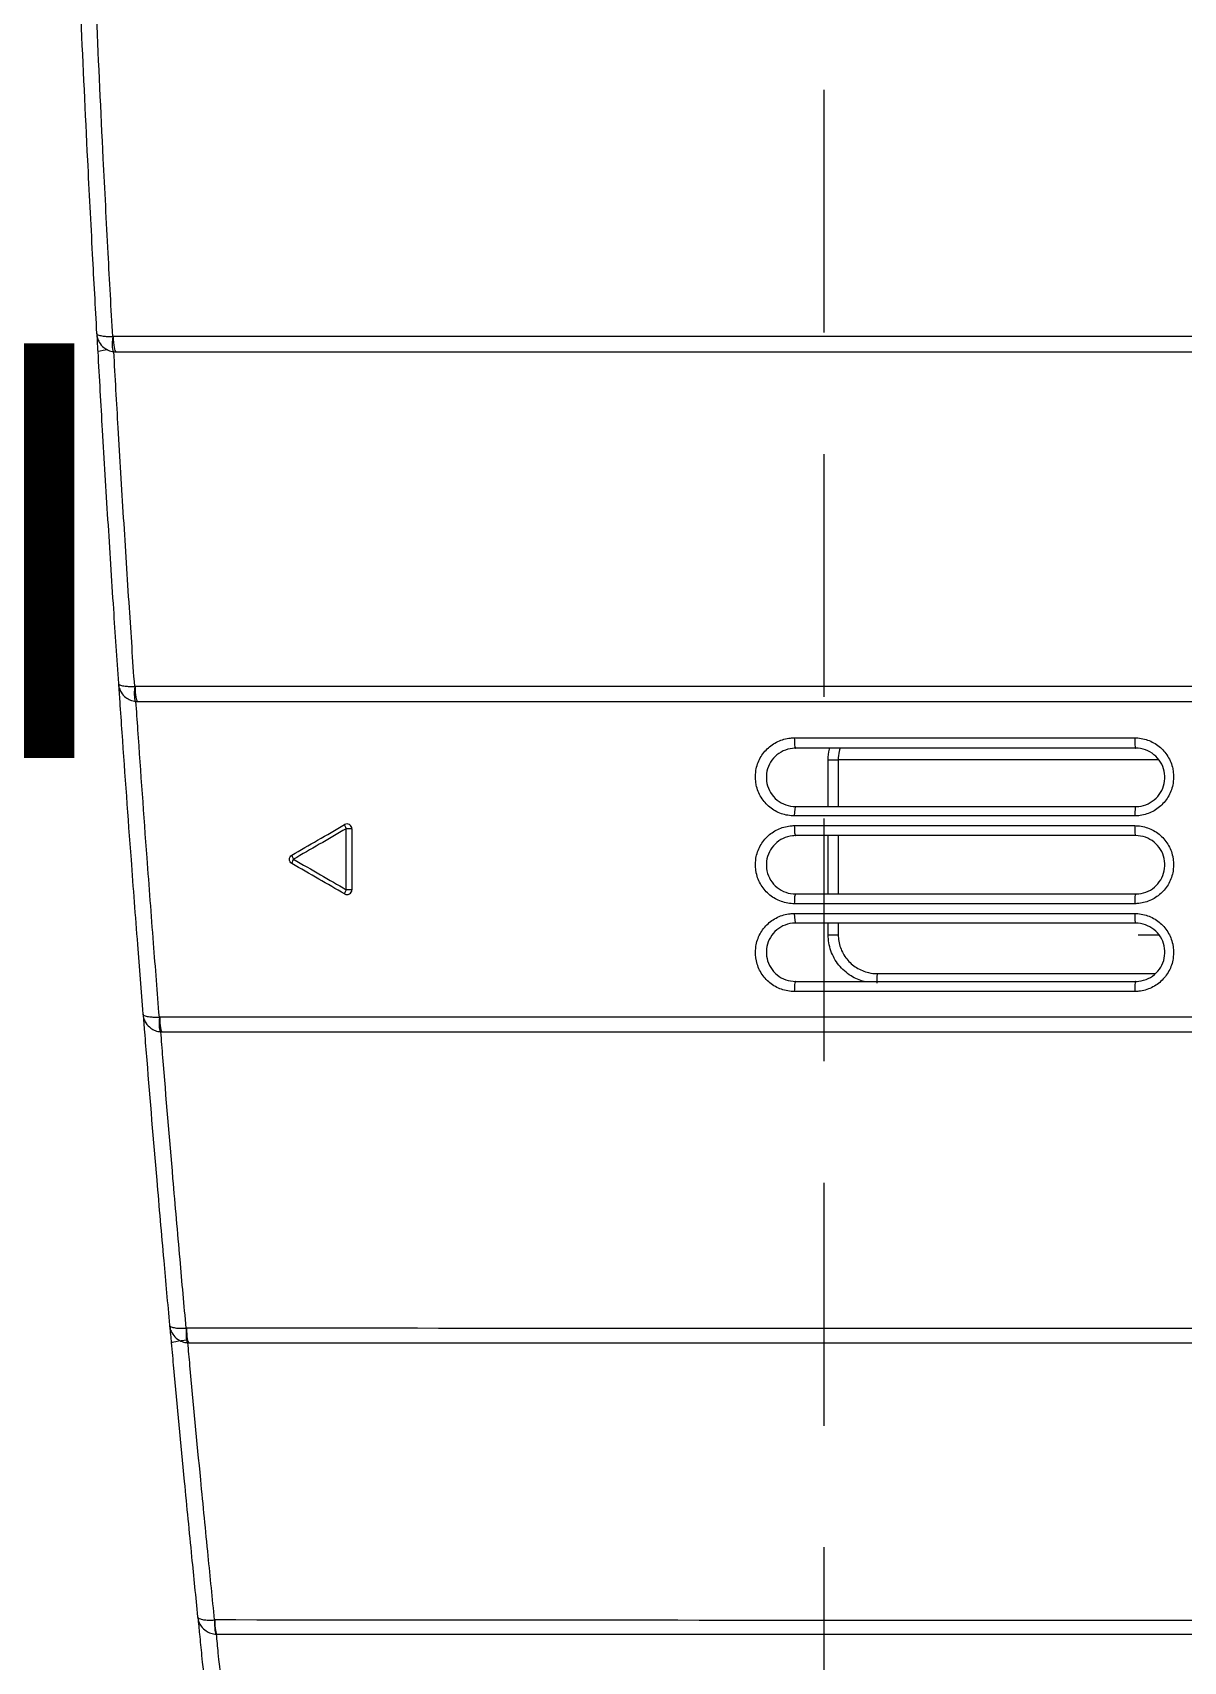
# Model space of a CAD drawing. Header units: inches. Extents: x 262342 to 305842, y 10210 to 38486.
# Drawn here: x 297114.9 to 297170.4, y 26767.4 to 26846 of the extents above; entities that cross this region are included whole.
import ezdxf

# ---------------------------------------------------------------- set-up
doc = ezdxf.new("R2010")
doc.units = ezdxf.units.IN
doc.header["$LTSCALE"] = 50
doc.header["$MEASUREMENT"] = 0
doc.linetypes.add('HID', pattern=[2.5, 1.5, -1])
doc.linetypes.add('HIDDEN', pattern=[0.375, 0.25, -0.125])
doc.layers.add('06-LIGHT', color=4, linetype='Continuous')
doc.layers.add('3.기호.계단선', color=30, linetype='Continuous')

# ---------------------------------------------------------------- blocks, each defined once
blk = doc.blocks.new('*U945')
at = {"color": 8}
for p, q in [((57.106, 105.5), (40.665, 105.5)), ((56.091, 96.5), (57.14, 96.5)), ((5.892, 91.5), (5.891, 91.5)), ((7.261, 75.5), (7.26, 75.5))]:
    blk.add_line(p, q, dxfattribs=at)
at = {"color": 1, "linetype": 'HIDDEN'}
blk.add_lwpolyline([(1179.942, 464.985), (1179.942, 14.985), (39.942, 14.985), (39.942, 464.985)], close=True, dxfattribs=at)
at = {"color": 8}
for centre, start, end in [((15.396, 101.948), 0, 120), ((15.396, 98.814), 240, 0)]:
    blk.add_arc(centre, 0.25, start, end, dxfattribs=at)
at = {"color": 8, "extrusion": (0, 0, -1)}
blk.add_arc((-12.681, 100.381), 0.25, 300, 60, dxfattribs=at)
at = {"color": 8}
for centre, major_axis, ratio, start_param, end_param in [((3.487, 127.302), (0.096, 0.794), 0.175481, 1.613044, 3.142228), ((3.51, 127.3), (0, -0.8), 0.179084, 4.733363, 6.283185), ((4.61, 109.301), (0.081, 0.796), 0.16865, 1.619684, 3.142132), ((4.63, 109.3), (0, -0.8), 0.172581, 4.743891, 6.283185), ((38.465, 106.598), (0, -0.5), 0.120491, 4.644768, 6.283185), ((55.965, 106.598), (0, -0.5), 0.102549, 4.642806, 6.283185), ((40.165, 105.5), (-0.5, 0), 0.00112, 1.53589, 3.141593), ((38.465, 102.598), (0, -0.5), 0.120705, 3.141593, 4.677658), ((55.965, 102.598), (0, -0.5), 0.103019, 3.141593, 4.676553), ((15.396, 101.948), (0.125, -0.217), 0.116328, 3.141593, 4.612423), ((15.396, 101.948), (-0.25, 0), 0.028883, 3.141593, 4.863098), ((38.465, 102.098), (0, -0.5), 0.120719, 4.68176, 6.283185), ((55.965, 102.098), (0, -0.5), 0.103065, 4.680761, 6.283185), ((12.681, 100.381), (0.125, -0.217), 0.126402, 3.141593, 4.620752), ((12.681, 100.381), (-0.125, -0.217), 0.14247, 4.775685, 6.283185), ((15.396, 98.814), (-0.125, -0.217), 0.132333, 4.784137, 6.283185), ((15.396, 98.814), (0.25, 0), 0.003959, 0, 1.721518), ((38.465, 98.098), (0, -0.5), 0.120738, 3.141593, 4.714524), ((55.965, 98.098), (0, -0.5), 0.10333, 3.141593, 4.714382), ((38.465, 97.598), (0, -0.5), 0.120728, 4.718615, 6.283185), ((55.965, 97.598), (0, 0.5), 0.10335, 1.576989, 3.141593), ((40.165, 96.5), (-0.5, 0), 0.00112, 1.53589, 3.141593), ((38.465, 93.598), (0, 0.5), 0.120552, 0, 1.609749), ((42.665, 94), (0, -0.5), 0.0349, 3.141593, 4.713595), ((55.965, 93.598), (0, -0.5), 0.103408, 3.141593, 4.75217), ((5.874, 92.301), (0.067, 0.797), 0.161273, 1.629867, 3.14204), ((5.891, 92.3), (0, -0.8), 0.165536, 4.757669, 6.283185), ((7.247, 76.3), (0.052, 0.798), 0.150698, 1.642644, 3.141934), ((7.26, 76.3), (0, -0.8), 0.154906, 4.774382, 6.283185), ((8.696, 61.3), (0.033, 0.799), 0.136296, 1.657406, 3.14181), ((8.704, 61.3), (0, -0.8), 0.139682, 4.79332, 6.283185)]:
    blk.add_ellipse(centre, major_axis=major_axis, ratio=ratio, start_param=start_param, end_param=end_param, dxfattribs=at)
for points, degree, knots in [([(1.618, 145.5), (1.618, 145.5), (1.618, 145.5), (1.645, 144.874), (1.672, 144.247), (1.807, 141.205), (1.921, 138.786), (2.122, 134.752), (2.205, 133.137), (2.363, 130.163), (2.437, 128.804), (2.513, 127.444)], 3, [0, 0, 0, 0, 0.000003, 0.000003, 0.104408, 0.104408, 0.506463, 0.506463, 0.77438, 0.77438, 1, 1, 1, 1]), ([(3.343, 127.285), (3.263, 128.717), (3.184, 130.149), (3.022, 133.204), (2.939, 134.827), (2.737, 138.882), (2.622, 141.314), (2.488, 144.328), (2.462, 144.914), (2.437, 145.5), (2.437, 145.5), (2.437, 145.5)], 3, [0, 0, 0, 0, 0.235564, 0.235564, 0.502554, 0.502554, 0.903218, 0.903218, 0.999997, 0.999997, 1, 1, 1, 1]), ([(2.513, 127.444), (2.513, 127.444), (2.513, 127.443), (2.514, 127.426), (2.525, 127.41), (2.563, 127.381), (2.591, 127.368), (2.682, 127.336), (2.76, 127.319), (2.918, 127.299), (2.992, 127.292), (3.156, 127.284), (3.249, 127.283), (3.343, 127.285)], 3, [0, 0, 0, 0, 0.004615, 0.004615, 0.177178, 0.177178, 0.340689, 0.340689, 0.607806, 0.607806, 0.79476, 0.79476, 1, 1, 1, 1]), ([(2.513, 127.444), (2.513, 127.442), (2.513, 127.44), (2.518, 127.359), (2.533, 127.279), (2.579, 127.131), (2.61, 127.061), (2.709, 126.89), (2.792, 126.794), (2.957, 126.663), (3.033, 126.617), (3.201, 126.544), (3.296, 126.519), (3.391, 126.507)], 3, [0, 0, 0, 0, 0.004615, 0.004615, 0.177182, 0.177182, 0.340693, 0.340693, 0.607806, 0.607806, 0.794758, 0.794758, 1, 1, 1, 1]), ([(2.519, 127.444), (2.529, 127.26), (2.539, 127.076), (2.557, 126.762), (2.564, 126.631), (2.572, 126.5), (2.572, 126.5), (2.572, 126.5)], 3, [0, 0, 0, 0, 0.584735, 0.584735, 0.999937, 0.999937, 1, 1, 1, 1]), ([(72.589, 127.287), (61, 127.286), (49.428, 127.284), (26.337, 127.283), (14.808, 127.282), (3.367, 127.283)], 3, [0, 0, 0, 0, 0.5, 0.5, 1, 1, 1, 1]), ([(2.572, 126.5), (2.572, 126.5), (2.572, 126.5), (2.647, 125.155), (2.724, 123.808), (2.894, 120.929), (2.987, 119.397), (3.178, 116.332), (3.276, 114.798), (3.46, 111.988), (3.546, 110.71), (3.633, 109.432)], 3, [0, 0, 0, 0, 0.000004, 0.000004, 0.237138, 0.237138, 0.506455, 0.506455, 0.775615, 0.775615, 1, 1, 1, 1]), ([(4.472, 109.276), (4.379, 110.626), (4.289, 111.976), (4.099, 114.869), (4.001, 116.411), (3.809, 119.495), (3.716, 121.037), (3.548, 123.888), (3.473, 125.198), (3.399, 126.507)], 3, [0, 0, 0, 0, 0.234873, 0.234873, 0.503118, 0.503118, 0.771519, 0.771519, 1, 1, 1, 1]), ([(3.51, 126.5), (14.935, 126.5), (26.45, 126.5), (49.51, 126.5), (61.066, 126.5), (72.639, 126.5)], 3, [0, 0, 0, 0, 0.5, 0.5, 1, 1, 1, 1]), ([(3.633, 109.432), (3.633, 109.432), (3.633, 109.431), (3.635, 109.413), (3.646, 109.396), (3.686, 109.366), (3.715, 109.352), (3.808, 109.321), (3.887, 109.304), (4.045, 109.285), (4.119, 109.28), (4.284, 109.273), (4.377, 109.273), (4.472, 109.276)], 3, [0, 0, 0, 0, 0.004597, 0.004597, 0.179593, 0.179593, 0.345083, 0.345083, 0.60954, 0.60954, 0.795855, 0.795855, 1, 1, 1, 1]), ([(3.633, 109.432), (3.633, 109.43), (3.634, 109.428), (3.64, 109.345), (3.656, 109.264), (3.705, 109.114), (3.738, 109.044), (3.841, 108.874), (3.925, 108.78), (4.092, 108.653), (4.169, 108.609), (4.338, 108.539), (4.433, 108.515), (4.528, 108.505)], 3, [0, 0, 0, 0, 0.004597, 0.004597, 0.179597, 0.179597, 0.345088, 0.345088, 0.609538, 0.609538, 0.795853, 0.795853, 1, 1, 1, 1]), ([(73.766, 109.28), (62.172, 109.278), (50.594, 109.276), (27.488, 109.274), (15.954, 109.273), (4.492, 109.275)], 3, [0, 0, 0, 0, 0.5, 0.5, 1, 1, 1, 1]), ([(3.703, 108.5), (3.703, 108.5), (3.703, 108.5), (3.739, 107.966), (3.776, 107.432), (3.964, 104.723), (4.121, 102.543), (4.391, 98.909), (4.501, 97.455), (4.706, 94.808), (4.8, 93.614), (4.895, 92.42)], 3, [0, 0, 0, 0, 0.000004, 0.000004, 0.099857, 0.099857, 0.50649, 0.50649, 0.77742, 0.77742, 1, 1, 1, 1]), ([(5.742, 92.264), (5.641, 93.53), (5.541, 94.797), (5.33, 97.527), (5.219, 98.991), (4.948, 102.651), (4.791, 104.846), (4.605, 107.525), (4.572, 108.013), (4.539, 108.5), (4.539, 108.5), (4.539, 108.5)], 3, [0, 0, 0, 0, 0.233824, 0.233824, 0.504066, 0.504066, 0.909668, 0.909668, 0.999996, 0.999996, 1, 1, 1, 1]), ([(4.63, 108.5), (16.079, 108.5), (27.6, 108.5), (50.68, 108.5), (62.245, 108.5), (73.827, 108.5)], 3, [0, 0, 0, 0, 0.5, 0.5, 1, 1, 1, 1]), ([(38.405, 102.615), (38.179, 102.615), (37.95, 102.654), (37.524, 102.805), (37.322, 102.919), (36.971, 103.204), (36.817, 103.379), (36.581, 103.766), (36.495, 103.982), (36.401, 104.424), (36.391, 104.655), (36.448, 105.101), (36.515, 105.322), (36.715, 105.722), (36.85, 105.907), (37.169, 106.218), (37.357, 106.348), (37.759, 106.537), (37.98, 106.598), (38.268, 106.628), (38.337, 106.631), (38.405, 106.631)], 3, [0, 0, 0, 0, 0.108501, 0.108501, 0.217078, 0.217078, 0.325752, 0.325752, 0.434077, 0.434077, 0.541746, 0.541746, 0.648671, 0.648671, 0.755015, 0.755015, 0.861181, 0.861181, 0.967704, 0.967704, 1, 1, 1, 1]), ([(38.405, 106.631), (38.736, 106.631), (39.067, 106.631), (40.721, 106.631), (42.045, 106.631), (47.548, 106.632), (51.73, 106.632), (55.914, 106.632)], 3, [0, 0, 0, 0, 0.056756, 0.056756, 0.283781, 0.283781, 1, 1, 1, 1]), ([(55.914, 106.632), (56.139, 106.632), (56.368, 106.593), (56.792, 106.442), (56.994, 106.329), (57.345, 106.045), (57.499, 105.871), (57.736, 105.485), (57.822, 105.269), (57.917, 104.827), (57.927, 104.595), (57.87, 104.149), (57.804, 103.928), (57.605, 103.528), (57.47, 103.343), (57.152, 103.031), (56.964, 102.9), (56.562, 102.711), (56.341, 102.649), (56.051, 102.619), (55.982, 102.615), (55.913, 102.615)], 3, [0, 0, 0, 0, 0.108185, 0.108185, 0.216425, 0.216425, 0.325056, 0.325056, 0.433562, 0.433562, 0.541346, 0.541346, 0.64822, 0.64822, 0.754494, 0.754494, 0.860743, 0.860743, 0.967469, 0.967469, 1, 1, 1, 1]), ([(38.465, 106.098), (38.414, 106.098), (38.363, 106.095), (38.146, 106.073), (37.981, 106.027), (37.68, 105.886), (37.539, 105.789), (37.3, 105.557), (37.198, 105.419), (37.049, 105.12), (36.998, 104.955), (36.956, 104.622), (36.963, 104.448), (37.033, 104.118), (37.098, 103.957), (37.275, 103.668), (37.39, 103.538), (37.653, 103.325), (37.805, 103.24), (38.124, 103.127), (38.295, 103.098), (38.465, 103.098)], 3, [0, 0, 0, 0, 0.032428, 0.032428, 0.139186, 0.139186, 0.24526, 0.24526, 0.35125, 0.35125, 0.457712, 0.457712, 0.565001, 0.565001, 0.673185, 0.673185, 0.782019, 0.782019, 0.891004, 0.891004, 1, 1, 1, 1]), ([(40.147, 105.5), (40.147, 105.683), (40.168, 105.868), (40.212, 106.065), (40.216, 106.082), (40.22, 106.1)], 3, [0, 0, 0, 0, 0.90979, 0.90979, 1, 1, 1, 1]), ([(40.758, 106.104), (40.741, 106.049), (40.726, 105.994), (40.681, 105.795), (40.665, 105.647), (40.665, 105.5)], 3, [0, 0, 0, 0, 0.282022, 0.282022, 1, 1, 1, 1]), ([(55.965, 103.098), (56.016, 103.098), (56.068, 103.1), (56.285, 103.123), (56.451, 103.169), (56.752, 103.31), (56.893, 103.408), (57.132, 103.64), (57.233, 103.779), (57.382, 104.078), (57.432, 104.243), (57.474, 104.576), (57.467, 104.749), (57.395, 105.079), (57.33, 105.241), (57.153, 105.529), (57.038, 105.659), (56.775, 105.871), (56.623, 105.956), (56.305, 106.068), (56.134, 106.098), (55.965, 106.098)], 3, [0, 0, 0, 0, 0.032628, 0.032628, 0.139536, 0.139536, 0.245702, 0.245702, 0.351641, 0.351641, 0.458067, 0.458067, 0.565498, 0.565498, 0.673919, 0.673919, 0.782769, 0.782769, 0.891417, 0.891417, 1, 1, 1, 1]), ([(40.665, 105.5), (40.665, 105.167), (40.665, 104.834), (40.665, 104.033), (40.665, 103.565), (40.665, 103.097)], 3, [0, 0, 0, 0, 0.416195, 0.416195, 1, 1, 1, 1]), ([(55.913, 102.615), (55.582, 102.615), (55.25, 102.615), (53.593, 102.615), (52.267, 102.615), (46.759, 102.615), (42.58, 102.615), (38.405, 102.615)], 3, [0, 0, 0, 0, 0.056754, 0.056754, 0.283773, 0.283773, 1, 1, 1, 1]), ([(12.556, 100.598), (12.999, 100.853), (13.441, 101.109), (14.346, 101.631), (14.808, 101.898), (15.271, 102.165)], 3, [0, 0, 0, 0, 0.489286, 0.489286, 1, 1, 1, 1]), ([(15.358, 101.955), (14.895, 101.688), (14.433, 101.42), (13.528, 100.897), (13.085, 100.641), (12.643, 100.385)], 3, [0, 0, 0, 0, 0.510714, 0.510714, 1, 1, 1, 1]), ([(15.358, 98.815), (15.358, 99.34), (15.358, 99.864), (15.358, 100.911), (15.358, 101.433), (15.358, 101.955)], 3, [0, 0, 0, 0, 0.50116, 0.50116, 1, 1, 1, 1]), ([(15.646, 101.948), (15.646, 101.427), (15.646, 100.906), (15.646, 99.861), (15.646, 99.338), (15.646, 98.814)], 3, [0, 0, 0, 0, 0.498839, 0.498839, 1, 1, 1, 1]), ([(38.404, 98.096), (38.179, 98.096), (37.951, 98.136), (37.526, 98.286), (37.323, 98.4), (36.972, 98.684), (36.819, 98.859), (36.583, 99.243), (36.497, 99.458), (36.402, 99.898), (36.391, 100.128), (36.446, 100.573), (36.512, 100.793), (36.709, 101.194), (36.843, 101.38), (37.16, 101.693), (37.348, 101.825), (37.751, 102.016), (37.972, 102.078), (38.264, 102.109), (38.334, 102.113), (38.404, 102.113)], 3, [0, 0, 0, 0, 0.108286, 0.108286, 0.21667, 0.21667, 0.324851, 0.324851, 0.432489, 0.432489, 0.539562, 0.539562, 0.646218, 0.646218, 0.752731, 0.752731, 0.859444, 0.859444, 0.966684, 0.966684, 1, 1, 1, 1]), ([(38.465, 101.598), (38.412, 101.598), (38.359, 101.595), (38.141, 101.572), (37.975, 101.525), (37.673, 101.382), (37.532, 101.284), (37.294, 101.05), (37.194, 100.911), (37.046, 100.612), (36.997, 100.447), (36.956, 100.115), (36.963, 99.943), (37.035, 99.615), (37.099, 99.454), (37.276, 99.167), (37.391, 99.036), (37.654, 98.824), (37.806, 98.739), (38.125, 98.627), (38.296, 98.598), (38.465, 98.598)], 3, [0, 0, 0, 0, 0.033474, 0.033474, 0.14108, 0.14108, 0.247873, 0.247873, 0.354169, 0.354169, 0.460411, 0.460411, 0.567043, 0.567043, 0.674393, 0.674393, 0.782562, 0.782562, 0.891233, 0.891233, 1, 1, 1, 1]), ([(38.404, 102.113), (38.735, 102.113), (39.066, 102.113), (40.721, 102.113), (42.045, 102.113), (47.548, 102.113), (51.729, 102.113), (55.913, 102.113)], 3, [0, 0, 0, 0, 0.056754, 0.056754, 0.283772, 0.283772, 1, 1, 1, 1]), ([(40.147, 98.598), (40.147, 99.565), (40.147, 100.532), (40.147, 101.532), (40.147, 101.565), (40.147, 101.597)], 3, [0, 0, 0, 0, 0.967399, 0.967399, 1, 1, 1, 1]), ([(40.665, 101.597), (40.665, 101.232), (40.665, 100.866), (40.665, 99.866), (40.665, 99.232), (40.665, 98.598)], 3, [0, 0, 0, 0, 0.365767, 0.365767, 1, 1, 1, 1]), ([(55.913, 102.113), (56.139, 102.113), (56.367, 102.074), (56.792, 101.924), (56.994, 101.81), (57.345, 101.527), (57.498, 101.352), (57.734, 100.967), (57.821, 100.752), (57.916, 100.312), (57.927, 100.082), (57.872, 99.637), (57.806, 99.417), (57.61, 99.017), (57.476, 98.831), (57.159, 98.518), (56.971, 98.386), (56.568, 98.194), (56.346, 98.131), (56.054, 98.1), (55.983, 98.097), (55.913, 98.097)], 3, [0, 0, 0, 0, 0.108108, 0.108108, 0.216298, 0.216298, 0.324535, 0.324535, 0.432347, 0.432347, 0.539476, 0.539476, 0.646052, 0.646052, 0.752517, 0.752517, 0.859336, 0.859336, 0.966737, 0.966737, 1, 1, 1, 1]), ([(55.965, 98.598), (56.017, 98.598), (56.07, 98.6), (56.289, 98.623), (56.455, 98.67), (56.758, 98.813), (56.899, 98.912), (57.136, 99.146), (57.237, 99.285), (57.384, 99.584), (57.433, 99.748), (57.474, 100.08), (57.466, 100.253), (57.395, 100.581), (57.33, 100.742), (57.153, 101.029), (57.038, 101.159), (56.775, 101.371), (56.623, 101.456), (56.305, 101.568), (56.134, 101.598), (55.965, 101.598)], 3, [0, 0, 0, 0, 0.033385, 0.033385, 0.141099, 0.141099, 0.248011, 0.248011, 0.354289, 0.354289, 0.460473, 0.460473, 0.56718, 0.56718, 0.674743, 0.674743, 0.783016, 0.783016, 0.891497, 0.891497, 1, 1, 1, 1]), ([(15.271, 98.598), (14.827, 98.854), (14.384, 99.11), (13.479, 99.632), (13.018, 99.898), (12.556, 100.165)], 3, [0, 0, 0, 0, 0.489926, 0.489926, 1, 1, 1, 1]), ([(12.643, 100.385), (13.104, 100.118), (13.566, 99.852), (14.471, 99.328), (14.914, 99.072), (15.358, 98.815)], 3, [0, 0, 0, 0, 0.510078, 0.510078, 1, 1, 1, 1]), ([(55.913, 98.097), (55.582, 98.097), (55.25, 98.097), (53.592, 98.096), (52.267, 98.096), (46.759, 98.096), (42.58, 98.096), (38.404, 98.096)], 3, [0, 0, 0, 0, 0.056754, 0.056754, 0.28377, 0.28377, 1, 1, 1, 1]), ([(38.405, 93.578), (38.18, 93.578), (37.952, 93.617), (37.528, 93.767), (37.326, 93.88), (36.975, 94.163), (36.822, 94.337), (36.586, 94.719), (36.499, 94.933), (36.403, 95.37), (36.391, 95.599), (36.443, 96.043), (36.507, 96.263), (36.702, 96.665), (36.835, 96.852), (37.151, 97.168), (37.339, 97.301), (37.743, 97.495), (37.965, 97.558), (38.26, 97.59), (38.332, 97.594), (38.404, 97.594)], 3, [0, 0, 0, 0, 0.107882, 0.107882, 0.215881, 0.215881, 0.323448, 0.323448, 0.430427, 0.430427, 0.537061, 0.537061, 0.643664, 0.643664, 0.750524, 0.750524, 0.857857, 0.857857, 0.965748, 0.965748, 1, 1, 1, 1]), ([(38.404, 97.594), (38.735, 97.594), (39.066, 97.594), (40.721, 97.594), (42.045, 97.594), (47.548, 97.594), (51.729, 97.594), (55.913, 97.594)], 3, [0, 0, 0, 0, 0.056754, 0.056754, 0.283771, 0.283771, 1, 1, 1, 1]), ([(55.913, 97.594), (56.138, 97.594), (56.366, 97.555), (56.79, 97.405), (56.992, 97.292), (57.343, 97.009), (57.496, 96.835), (57.732, 96.453), (57.819, 96.239), (57.915, 95.801), (57.926, 95.572), (57.874, 95.128), (57.81, 94.908), (57.615, 94.507), (57.482, 94.32), (57.166, 94.004), (56.978, 93.871), (56.574, 93.677), (56.351, 93.613), (56.056, 93.582), (55.985, 93.578), (55.913, 93.578)], 3, [0, 0, 0, 0, 0.10783, 0.10783, 0.215762, 0.215762, 0.323471, 0.323471, 0.430614, 0.430614, 0.537253, 0.537253, 0.64376, 0.64376, 0.750608, 0.750608, 0.858075, 0.858075, 0.966084, 0.966084, 1, 1, 1, 1]), ([(38.465, 97.098), (38.411, 97.098), (38.357, 97.095), (38.136, 97.071), (37.969, 97.023), (37.666, 96.878), (37.526, 96.779), (37.289, 96.543), (37.189, 96.404), (37.043, 96.103), (36.995, 95.939), (36.956, 95.607), (36.964, 95.436), (37.037, 95.109), (37.102, 94.95), (37.279, 94.664), (37.393, 94.534), (37.656, 94.323), (37.808, 94.239), (38.126, 94.127), (38.297, 94.098), (38.465, 94.098)], 3, [0, 0, 0, 0, 0.034419, 0.034419, 0.142762, 0.142762, 0.250327, 0.250327, 0.357125, 0.357125, 0.463407, 0.463407, 0.569594, 0.569594, 0.676176, 0.676176, 0.783568, 0.783568, 0.891704, 0.891704, 1, 1, 1, 1]), ([(42.004, 94.084), (41.764, 94.148), (41.531, 94.249), (41.084, 94.529), (40.869, 94.72), (40.52, 95.157), (40.381, 95.409), (40.196, 95.936), (40.147, 96.22), (40.147, 96.5)], 3, [0, 0, 0, 0, 0.228215, 0.228215, 0.485519, 0.485519, 0.742758, 0.742758, 1, 1, 1, 1]), ([(40.665, 96.5), (40.665, 96.276), (40.703, 96.05), (40.851, 95.627), (40.963, 95.426), (41.242, 95.077), (41.414, 94.924), (41.793, 94.686), (42.006, 94.599), (42.369, 94.517), (42.517, 94.5), (42.665, 94.5)], 3, [0, 0, 0, 0, 0.214742, 0.214742, 0.429493, 0.429493, 0.644321, 0.644321, 0.859295, 0.859295, 1, 1, 1, 1]), ([(55.965, 94.098), (56.019, 94.098), (56.072, 94.1), (56.293, 94.124), (56.46, 94.172), (56.763, 94.317), (56.904, 94.416), (57.141, 94.652), (57.241, 94.791), (57.387, 95.091), (57.435, 95.256), (57.474, 95.587), (57.466, 95.758), (57.393, 96.085), (57.328, 96.245), (57.151, 96.531), (57.036, 96.661), (56.774, 96.872), (56.622, 96.956), (56.304, 97.068), (56.133, 97.098), (55.965, 97.098)], 3, [0, 0, 0, 0, 0.034044, 0.034044, 0.142449, 0.142449, 0.250168, 0.250168, 0.356996, 0.356996, 0.463211, 0.463211, 0.569418, 0.569418, 0.67619, 0.67619, 0.783761, 0.783761, 0.891835, 0.891835, 1, 1, 1, 1]), ([(55.913, 93.578), (55.582, 93.578), (55.25, 93.578), (53.593, 93.578), (52.267, 93.578), (46.759, 93.578), (42.58, 93.578), (38.405, 93.578)], 3, [0, 0, 0, 0, 0.056755, 0.056755, 0.283775, 0.283775, 1, 1, 1, 1]), ([(4.895, 92.42), (4.895, 92.42), (4.895, 92.419), (4.897, 92.4), (4.909, 92.383), (4.951, 92.351), (4.981, 92.337), (5.076, 92.304), (5.155, 92.288), (5.314, 92.27), (5.389, 92.265), (5.554, 92.26), (5.648, 92.26), (5.742, 92.264)], 3, [0, 0, 0, 0, 0.004579, 0.004579, 0.181838, 0.181838, 0.349144, 0.349144, 0.6109, 0.6109, 0.796796, 0.796796, 1, 1, 1, 1]), ([(4.895, 92.42), (4.896, 92.418), (4.896, 92.416), (4.903, 92.332), (4.92, 92.25), (4.973, 92.098), (5.007, 92.027), (5.114, 91.859), (5.2, 91.768), (5.368, 91.643), (5.446, 91.6), (5.616, 91.534), (5.711, 91.512), (5.807, 91.503)], 3, [0, 0, 0, 0, 0.004579, 0.004579, 0.181841, 0.181841, 0.349149, 0.349149, 0.610898, 0.610898, 0.796793, 0.796793, 1, 1, 1, 1]), ([(75.094, 92.26), (69.316, 92.26), (63.541, 92.259), (51.832, 92.26), (45.899, 92.26), (33.387, 92.261), (26.808, 92.261), (15.407, 92.262), (10.578, 92.262), (5.759, 92.264)], 3, [0, 0, 0, 0, 0.249054, 0.249054, 0.505367, 0.505367, 0.790188, 0.790188, 1, 1, 1, 1]), ([(4.975, 91.5), (4.975, 91.5), (4.975, 91.5), (5.013, 91.015), (5.053, 90.529), (5.259, 87.986), (5.43, 85.924), (5.724, 82.488), (5.844, 81.113), (6.064, 78.629), (6.164, 77.519), (6.265, 76.41)], 3, [0, 0, 0, 0, 0.000004, 0.000004, 0.096735, 0.096735, 0.506429, 0.506429, 0.779373, 0.779373, 1, 1, 1, 1]), ([(7.123, 76.251), (7.015, 77.432), (6.909, 78.615), (6.681, 81.183), (6.561, 82.569), (6.265, 86.033), (6.092, 88.112), (5.889, 90.625), (5.854, 91.063), (5.819, 91.5), (5.819, 91.5), (5.819, 91.5)], 3, [0, 0, 0, 0, 0.232545, 0.232545, 0.504897, 0.504897, 0.913704, 0.913704, 0.999996, 0.999996, 1, 1, 1, 1]), ([(5.891, 91.5), (10.704, 91.5), (15.527, 91.5), (26.916, 91.5), (33.488, 91.5), (45.99, 91.5), (51.918, 91.5), (63.617, 91.5), (69.388, 91.5), (75.162, 91.5)], 3, [0, 0, 0, 0, 0.20974, 0.20974, 0.494552, 0.494552, 0.750903, 0.750903, 1, 1, 1, 1]), ([(6.265, 76.41), (6.265, 76.409), (6.265, 76.409), (6.265, 76.404), (6.266, 76.399), (6.273, 76.38), (6.285, 76.365), (6.324, 76.335), (6.355, 76.32), (6.454, 76.287), (6.534, 76.271), (6.694, 76.253), (6.769, 76.248), (6.935, 76.244), (7.028, 76.246), (7.123, 76.251)], 3, [0, 0, 0, 0, 0.004554, 0.004554, 0.044272, 0.044272, 0.184889, 0.184889, 0.355045, 0.355045, 0.613023, 0.613023, 0.798214, 0.798214, 1, 1, 1, 1]), ([(6.265, 76.41), (6.265, 76.407), (6.265, 76.405), (6.267, 76.385), (6.269, 76.366), (6.282, 76.282), (6.299, 76.218), (6.349, 76.081), (6.385, 76.009), (6.497, 75.843), (6.583, 75.754), (6.753, 75.633), (6.832, 75.592), (7.004, 75.529), (7.1, 75.508), (7.195, 75.502)], 3, [0, 0, 0, 0, 0.004555, 0.004555, 0.044275, 0.044275, 0.184893, 0.184893, 0.355049, 0.355049, 0.61302, 0.61302, 0.79821, 0.79821, 1, 1, 1, 1]), ([(6.353, 75.5), (6.353, 75.5), (6.353, 75.5), (6.393, 75.063), (6.433, 74.626), (6.652, 72.249), (6.835, 70.306), (7.146, 67.068), (7.273, 65.773), (7.503, 63.452), (7.606, 62.425), (7.71, 61.4)], 3, [0, 0, 0, 0, 0.000004, 0.000004, 0.093122, 0.093122, 0.506225, 0.506225, 0.781415, 0.781415, 1, 1, 1, 1]), ([(8.584, 61.236), (8.473, 62.333), (8.362, 63.432), (8.123, 65.837), (7.995, 67.144), (7.681, 70.413), (7.496, 72.375), (7.28, 74.722), (7.245, 75.111), (7.209, 75.5), (7.209, 75.5), (7.209, 75.5)], 3, [0, 0, 0, 0, 0.231179, 0.231179, 0.505815, 0.505815, 0.918087, 0.918087, 0.999996, 0.999996, 1, 1, 1, 1]), ([(7.261, 75.5), (23.133, 75.5), (41.409, 75.5), (58.556, 75.5), (76.613, 75.5)], 2, [0, 0, 0, 0.492905, 0.492905, 1, 1, 1]), ([(7.71, 61.4), (7.71, 61.399), (7.71, 61.399), (7.711, 61.391), (7.713, 61.385), (7.722, 61.364), (7.734, 61.349), (7.775, 61.318), (7.809, 61.302), (7.911, 61.268), (7.992, 61.252), (8.153, 61.234), (8.229, 61.23), (8.396, 61.227), (8.49, 61.23), (8.584, 61.236)], 3, [0, 0, 0, 0, 0.004516, 0.004516, 0.060274, 0.060274, 0.189768, 0.189768, 0.363921, 0.363921, 0.61661, 0.61661, 0.800474, 0.800474, 1, 1, 1, 1]), ([(7.71, 61.4), (7.71, 61.397), (7.71, 61.395), (7.714, 61.367), (7.717, 61.341), (7.734, 61.254), (7.751, 61.195), (7.803, 61.061), (7.842, 60.987), (7.959, 60.823), (8.047, 60.737), (8.218, 60.622), (8.298, 60.582), (8.472, 60.523), (8.567, 60.505), (8.663, 60.501)], 3, [0, 0, 0, 0, 0.004516, 0.004516, 0.060277, 0.060277, 0.189772, 0.189772, 0.363924, 0.363924, 0.616606, 0.616606, 0.800469, 0.800469, 1, 1, 1, 1]), ([(7.722, 61.348), (7.751, 61.066), (7.779, 60.783), (7.843, 60.136), (7.88, 59.771), (8.104, 57.556), (8.3, 55.702), (8.664, 52.617), (8.82, 51.383), (9.117, 49.215), (9.254, 48.279), (9.4, 47.346)], 3, [0, 0, 0, 0, 0.060502, 0.060502, 0.138457, 0.138457, 0.534383, 0.534383, 0.798681, 0.798681, 1, 1, 1, 1]), ([(10.297, 47.217), (10.14, 48.215), (9.993, 49.217), (9.685, 51.46), (9.529, 52.702), (9.161, 55.812), (8.963, 57.683), (8.742, 59.866), (8.71, 60.183), (8.678, 60.5), (8.678, 60.5), (8.678, 60.501)], 3, [0, 0, 0, 0, 0.227114, 0.227114, 0.507581, 0.507581, 0.928515, 0.928515, 0.999968, 0.999968, 1, 1, 1, 1])]:
    blk.add_open_spline(points, degree=degree, knots=knots, dxfattribs=at)
for points in [[(2.572, 126.5), (2.568, 126.533), (2.759, 126.576), (3.057, 126.61)], [(3.367, 127.283), (3.359, 127.283), (3.351, 127.284), (3.343, 127.285)], [(3.391, 126.507), (3.431, 126.503), (3.471, 126.5), (3.51, 126.5)], [(3.639, 109.432), (3.66, 109.122), (3.681, 108.811), (3.703, 108.501)], [(4.492, 109.275), (4.485, 109.275), (4.478, 109.275), (4.472, 109.276)], [(4.528, 108.505), (4.562, 108.502), (4.596, 108.5), (4.63, 108.5)], [(55.965, 106.098), (50.126, 106.098), (44.292, 106.098), (38.465, 106.098)], [(40.147, 103.097), (40.147, 103.898), (40.147, 104.699), (40.147, 105.5)], [(38.465, 103.098), (44.292, 103.098), (50.126, 103.098), (55.965, 103.098)], [(55.965, 101.598), (50.126, 101.598), (44.292, 101.598), (38.465, 101.598)], [(38.465, 98.598), (44.292, 98.598), (50.126, 98.598), (55.965, 98.598)], [(55.965, 97.098), (50.126, 97.098), (44.292, 97.098), (38.465, 97.098)], [(40.147, 96.5), (40.147, 96.699), (40.147, 96.898), (40.147, 97.098)], [(40.665, 97.098), (40.665, 96.898), (40.665, 96.699), (40.665, 96.5)], [(38.465, 94.098), (44.292, 94.098), (50.126, 94.098), (55.965, 94.098)], [(42.665, 94.5), (47.435, 94.5), (52.205, 94.5), (56.974, 94.5)], [(4.901, 92.42), (4.926, 92.114), (4.95, 91.807), (4.975, 91.501)], [(5.759, 92.264), (5.753, 92.264), (5.748, 92.264), (5.742, 92.264)], [(5.807, 91.503), (5.835, 91.501), (5.863, 91.5), (5.891, 91.5)], [(6.278, 76.323), (6.303, 76.049), (6.328, 75.775), (6.353, 75.5)], [(6.353, 75.5), (6.347, 75.537), (6.727, 75.607), (7.195, 75.656)], [(7.136, 76.25), (7.132, 76.25), (7.127, 76.251), (7.123, 76.251)], [(76.538, 76.23), (53.323, 76.234), (30.152, 76.237), (7.136, 76.25)], [(7.195, 75.502), (7.217, 75.501), (7.238, 75.5), (7.26, 75.5)], [(7.26, 75.5), (30.261, 75.5), (53.413, 75.5), (76.612, 75.5)], [(8.593, 61.236), (8.59, 61.236), (8.587, 61.236), (8.584, 61.236)], [(78.063, 61.196), (54.841, 61.205), (31.659, 61.215), (8.593, 61.236)], [(8.663, 60.501), (8.677, 60.5), (8.69, 60.5), (8.704, 60.5)], [(8.704, 60.5), (31.76, 60.5), (54.93, 60.5), (78.141, 60.5)]]:
    blk.add_open_spline(points, degree=3, dxfattribs=at)
blk = doc.blocks.new('acqkd')
at = {"layer": '06-LIGHT', "xscale": 0.9375580759604136, "yscale": 0.9375580759604136, "zscale": 0.9375580759604136, "rotation": 359.9999999999999}
blk.add_blockref('*U945', (1570160.058, 1746418.473), dxfattribs=at)

msp = doc.modelspace()

# ---------------------------------------------------------------- linework, layer by layer
at = {"layer": '3.기호.계단선', "linetype": 'HID', "const_width": 20}
msp.add_lwpolyline([(294590.533, 25914.498), (296080, 25914.498), (296080, 26821), (297116.923, 26821)], dxfattribs=at)

# ---------------------------------------------------------------- block references
at = {"color": 0}
msp.add_blockref('acqkd', (-1273044.414, -1719706.473), dxfattribs=at)

doc.saveas('drawing.dxf')
